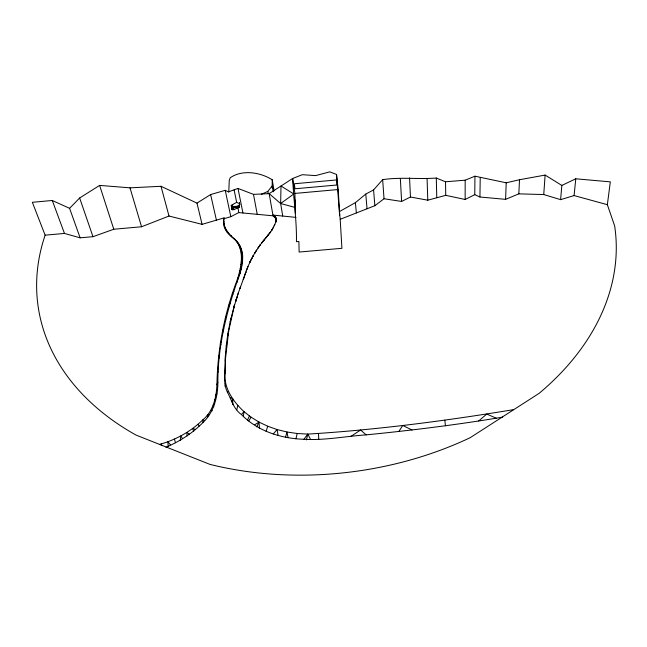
<?xml version="1.0" encoding="UTF-8"?>
<svg xmlns="http://www.w3.org/2000/svg" width="647" height="647" viewBox="0 0 647 647"><rect width="100%" height="100%" fill="white"/><g stroke="black" fill="none" stroke-linecap="round" stroke-linejoin="round"><path stroke-width="0.97" d="M273.212 191.787L272.209 185.891L272.217 179.769C260.345 172.231 242.237 169.344 230.178 177.788L229.24 180.545L228.779 192.054M339.732 215.176L338.203 189.531L336.521 174.447L329.768 171.859L315.639 175.612L302.319 174.698L292.654 178.483C293.56 199.632 296.779 220.506 296.447 241.703L298.898 241.485L299.124 252.047L341.915 248.311L340.201 219.293L374.848 205.714L384.027 198.75L401.617 201.443L410.465 197.02L427.78 200.19L445.743 195.337L465.144 199.478L465.177 180.198L474.947 176.194L506.213 182.802L519.517 179.729L545.13 175.078L561.839 185.438L575.765 178.798L610.323 181.856L607.355 204.695L614.65 225.892A291.069 206.118 -7.5 0 1 539.161 393.319L470.159 437.704A290.867 206.102 -7.5 0 1 209.984 464.392L136.024 435.075A291.069 206.118 -7.5 0 1 45.128 235.168L32.35 202.293L52.278 200.489L69.585 208.318L80.123 237.821L92.982 236.681L113.791 229.24L141.556 226.765L169.004 216.033L202.09 224.355L224.105 217.885C222.002 227.825 229.903 235.168 236.689 241.064C244.566 249.629 243.345 261.995 240.336 272.322C227.623 307.673 217.764 344.455 217.877 382.337C217.756 397.112 213.898 412.252 202.891 422.62C192.394 433.288 179.631 441.448 165.923 447.279M159.849 444.319C175.863 439.839 190.857 431.492 202.786 419.871C213.356 411.257 216.413 397.282 216.947 384.294C217.594 349.323 224.137 314.466 236.519 281.744C238.387 276.811 239.786 271.7 240.595 266.483C242.415 256.883 241.663 245.795 234.02 238.767C227.429 234.133 221.533 226.377 224.105 217.885M465.144 199.478L474.769 194.666L474.947 176.194M607.355 204.695L574.099 195.572L560.601 199.64L543.739 194.553L518.821 193.857L505.59 199.349L479.937 197.011L480.22 177.699M502.63 417.145C457.364 424.747 411.791 430.352 366.113 434.881C345.474 436.272 324.519 440.567 303.944 439.273C281.041 438.545 257.652 431.137 241.46 414.573C233.559 409.09 231.634 399.935 227.364 392.106C222.568 382.426 225.795 371.014 225.293 360.605C225.471 347.585 227.598 334.653 230.186 321.915C230.858 318.494 236.778 296.73 233.527 308.554M294.409 207.266L280.652 203.522L281 186.004L293.803 193.971L280.652 203.522L282.723 216.058M295.962 217.376L272.905 215.071C276.099 216.025 277.506 219.834 275.598 222.576L275.954 218.565L273.034 215.815L238.759 212.596L237.764 206.167L239.891 204.444M505.59 199.349L506.213 182.802M518.821 193.857L519.517 179.729M543.739 194.553L545.13 175.078M234.319 305.813L228.682 330.924L225.293 360.605M560.601 199.64L561.839 185.438M161.095 444.91L161.184 443.971L161.701 445.217M574.099 195.572L575.765 178.798M224.897 373.416L225.382 355.583M243.385 416.7L243.968 411.589C232.629 401.108 222.714 386.704 225.229 370.48L224.946 370.844M275.404 217.651L275.501 216.85M180.246 440.356L180.812 435.924L182.519 438.617M231.788 206.741L232.144 209.757L233.899 209.66L239.503 207.129L239.495 202.762L239.503 207.129L237.764 206.167L233.179 206.579L231.658 207.638L233.899 209.66L233.179 206.579L231.998 205.511L232.144 209.757L231.197 205.083L232.249 208.827L231.391 206.377L232.192 204.687M236.689 241.064L236.584 241.743L237.756 242.221M231.998 205.511L231.658 207.638L237.724 207.533M225.059 386.429L225.504 384.116L225.107 383.808M227.679 335.647L228.682 330.924L228.27 331.604M236.778 409.842L237.813 405.394M306.403 439.887L307.794 434.105C376.659 429.915 445.209 420.882 513.265 409.705M295.897 438.82L297.232 433.514L307.794 434.105L310.625 439.556M285.618 437.04L286.936 431.986L297.232 433.514M230.186 321.915L231.133 318.025M236.406 299.06L235.686 301.47L238.306 293.034M276.18 220.498L276.18 219.568M266.127 431.42L267.688 426.219L258.986 422.079L251.052 417.169L243.968 411.589L241.46 414.573M234.254 306.12L238.072 293.673L247.866 266.693L246.264 270.705L246.717 269.597L246.491 270.147M231.666 401.819L232.661 398.698L230.486 397.525M243.959 277.466L243.28 279.48L245.965 271.926L245.472 273.05M236.204 299.715L236.891 297.62M226.264 345.547L226.838 343.872M262.496 241.954L261.671 242.924L270.486 232.087L260.151 244.906L254.53 253.495L256.641 250.049M276.059 221.549L276.366 220.74M274.15 216.397L274.368 215.839L274.538 216.882M275.759 222.099L274.207 225.884M247.364 267.931L247.866 266.693M219.657 354.605L218.613 357.095L219.284 358.09M218.435 368.329L217.489 370.569L218.282 371.904M247.801 266.815L251.901 258.145L249.774 262.447L250.454 260.959L250.138 261.623M226.078 230.777L226.313 230.259M256.794 426.899L258.986 422.079L254.821 424.723M247.558 420.008L249.435 415.9M221.209 341.907L220.295 343.872L220.934 344.56M217.877 382.337L216.947 384.294L217.724 385.992M251.238 259.479L251.901 258.145M245.051 274.368L245.407 273.657M264.461 239.6L263.248 240.967M275.954 218.565L276.229 218.047M253.292 255.597L252.775 256.535L255.047 252.556M251.602 258.654L253.438 255.355M223.692 328.822L222.528 330.908L222.908 332.057M274.813 224.509L271.514 230.567L273.277 227.801M226.547 316.003L225.285 318.211L225.779 319.173M248.788 420.979L251.052 417.169M258.711 246.911L258.016 248.003L260.506 244.558L260.151 244.906M398.932 431.363L402.741 425.467L412.074 430.012M270.292 232.443L272.201 229.693M230.057 303.564L228.545 305.78L229.022 306.557M268.246 235.16L268.699 234.505L267.607 235.88M239.94 245.973L239.447 246.677L240.587 247.251M269.605 233.316L270.486 232.087M256.188 250.761L256.463 250.316M233.89 291.473L232.297 293.625L232.904 294.32M303.944 439.273L307.794 434.105M266.103 237.684L266.726 236.875M261.251 194.343L267.834 191.407L272.209 185.891M273.244 433.967L277.045 429.543L286.936 431.986L288.052 437.647M340.201 219.293L339.335 211.634L355.373 202.657L365.765 194.068L373.586 189.927L382.66 179.656C400.525 176.898 418.455 179.437 436.296 178.038L445.524 181.775L465.177 180.198M231.391 206.377L233.656 203.934L236.673 202.39L239.673 203.74L239.398 206.029L233.567 207.76M69.585 208.318L79.646 197.998L99.622 185.398L129.998 187.84L161.006 186.296L196.979 203.118L202.09 224.355M241.808 251.351L241.048 252.063L242.463 252.645M478.691 420.971L486.754 414.064L496.273 418.188M224.509 225.827L224.072 226.159L224.646 226.288M216.947 393.805L215.928 394.557L216.413 396.344M350.828 436.442L360.597 429.996L366.113 434.881M196.979 203.118L210.615 194.561L225.229 190.323L228.359 191.892L237.999 188.431L253.487 194.367L269.176 193.639L292.654 178.483L294.911 193.421L295.315 213.187M214.343 404.278L213.195 404.973L213.793 406.85M225.027 227.493L224.574 227.744L225.164 227.954M224.266 218.621L230.833 216.688L238.759 212.596M227.364 392.106L228.545 391.572M242.31 263.693L240.894 264.332L241.679 265.521M238.63 244.97L239.317 244.679M237.457 281.405L236.519 281.744L237.093 282.448M225.245 229.289L225.674 229.127M242.617 259.576L241.274 260.054L242.601 260.442M240.66 250.227L241.509 249.952M209.264 414.59L207.234 415.131L207.776 416.789M242.714 255.508L241.38 255.832L242.698 256.366M223.87 221.169L224.008 221.622M240.336 272.322L239.398 272.492L240.077 273.074M294.911 193.421L338.203 189.531M241.121 262.189L242.479 262.067M45.128 235.168L64.474 233.438L80.123 237.821M223.999 222.892L223.579 222.892L224.137 223.344M241.363 257.935L242.682 257.967M234.732 238.808L234.02 238.767L233.971 238.209M241.291 253.931L242.649 254.069M237.675 243.329L238.589 243.426M223.741 224.541L224.258 224.598M231.65 236.171L230.89 235.581M240.126 248.424L241.105 248.585M241.177 268.804L240.231 268.651L240.967 269.395M228.221 233.575L228.795 233.68M238.792 277.547L238.039 277.369L238.606 278.064M237.32 279.553L238.056 279.739M239.786 270.818L240.635 271.044M195.103 429.236L192.555 428.549L193.728 431.258M204.387 420.396L202.786 419.871L202.891 422.62M267.688 426.219L277.045 429.543L278.081 435.164M474.769 194.666L479.937 197.011M227.922 232.637L227.073 232.208L227.065 231.351M271.983 187.638L273.713 188.617L273.713 191.245M216.648 389.397L217.497 389.874M211.197 410.182L212.273 410.821M239.988 273.455L239.277 272.994L239.73 274.215M189.385 434.21L186.854 432.422L187.12 435.941M214.772 399.765L215.54 400.307M240.595 266.483L241.452 267.162M280.652 203.522L269.176 193.639L273.034 215.815M238.694 275.177L239.285 275.881M170.42 444.796L167.921 441.731L168.123 446.543M197.885 424.359L199.155 426.041M52.278 200.489L64.474 233.438M79.646 197.998L92.982 236.681M99.622 185.398L113.791 229.24M129.998 187.84L141.556 226.765M161.006 186.296L169.004 216.033M174.48 439.038L175.418 442.742M210.615 194.561L216.413 220.142M225.229 190.323L230.833 216.688M234.109 189.878L236.673 202.39M237.999 188.431L242.932 212.992M253.487 194.367L257.239 214.335M267.834 191.407L268.173 193.372M272.217 179.769L273.713 188.617M295.072 201.856L294.377 197.286L295.153 206.215M444.829 420.154L445.443 425.799M355.373 202.657L356.376 212.952M365.765 194.068L367.051 208.771M258.986 422.079L259.496 428.241M373.586 189.927L374.848 205.714M336.521 174.447L339.335 211.634M382.66 179.656L384.027 198.75M400.339 178.499L401.617 201.443M318.486 433.733L318.769 439.281M409.543 177.868L410.465 197.02M427.093 178.895L427.78 200.19M232.661 398.698L232.847 404.698M436.296 178.038L436.774 197.756M445.524 181.775L445.743 195.337M240.417 287.163L239.94 288.578L240.417 287.163M336.529 179.947L294.264 183.764L295.016 188.778L337.095 184.985L336.529 179.947"/></g></svg>
